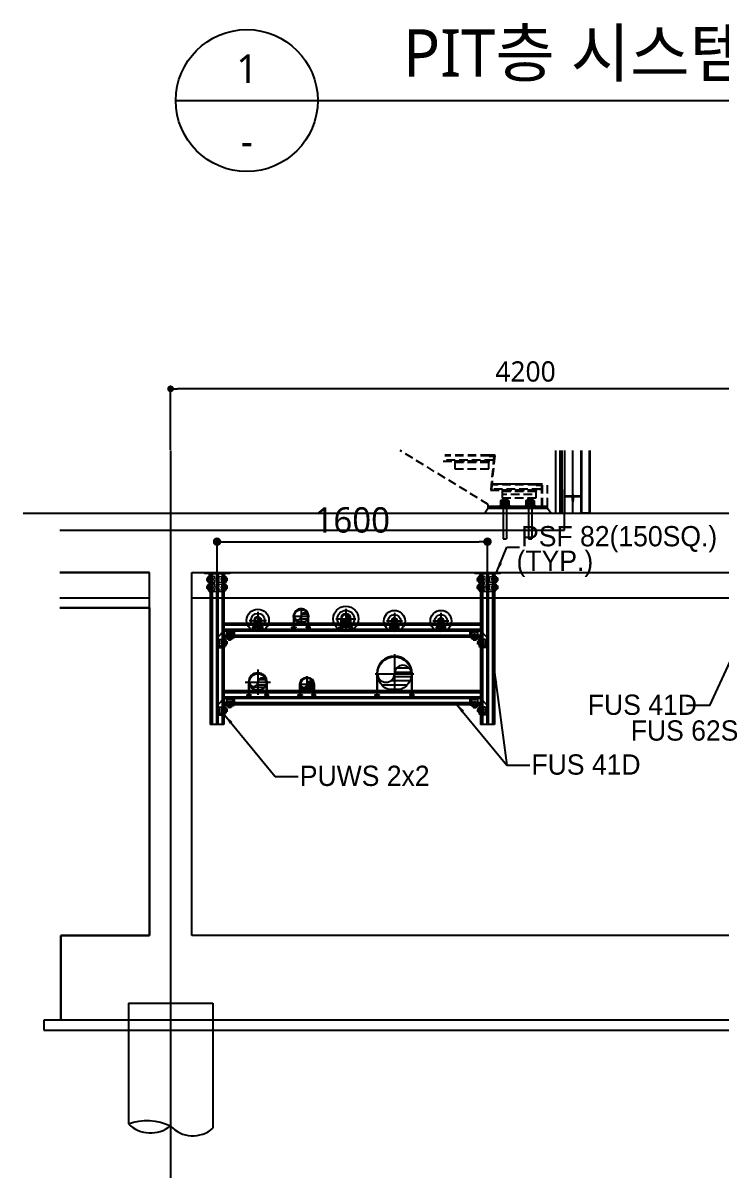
# Model space of a CAD drawing. Header units: millimetres. Extents: x 0 to 268175, y 0 to 74250.
# Drawn here: x 11410 to 15544, y 4957 to 11792 of the extents above; entities that cross this region are included whole.
import ezdxf
from ezdxf.enums import TextEntityAlignment as Align

# ---------------------------------------------------------------- set-up
doc = ezdxf.new("R2010")
doc.units = ezdxf.units.MM
doc.header["$LTSCALE"] = 200
for name, pattern in [('CEN-GAUN', [32.2, 30, -1, 0.2, -1]), ('CONTINOUS', [0]), ('HID', [2.3, 1.5, -0.8]), ('HIDDEN', [0.375, 0.25, -0.125]), ('phl_thick', [0])]:
    doc.linetypes.add(name, pattern=pattern)
doc.layers.get('DEFPOINTS').update_dxf_attribs({"color": 137})
for name, color, linetype in [('1 BA', 9, 'Continuous'), ('1 CEN', 15, 'CEN-GAUN'), ('@@P3_P4 환상망 SUPPORT', 143, 'Continuous'), ('AA-MKXS', 3, 'Continuous'), ('BA', 9, 'Continuous'), ('CEN', 15, 'CEN-GAUN'), ('DI', 1, 'Continuous'), ('DIM', 7, 'Continuous'), ('PIPE', 3, 'Continuous'), ('PIPE RACK', 6, 'Continuous')]:
    doc.layers.add(name, color=color, linetype=linetype)
doc.styles.get("Standard").update_dxf_attribs({"font": 'malgun.ttf'})
doc.styles.add('STD', font='simplex8.shx', dxfattribs={"width": 0.85, "bigfont": 'whgtxt.shx'})
doc.styles.add('돋움체', font='gulim.ttc')
doc.styles.add('맑은고딕', font='malgun.ttf')
doc.styles.add('스타일1', font='malgun.ttf')
doc.dimstyles.new('DIM30', dxfattribs={"dimscale": 30, "dimtxt": 3, "dimasz": 1, "dimexe": 0, "dimexo": 0, "dimgap": 1, "dimtad": 1, "dimdec": 0, "dimzin": 0, "dimdsep": 46, "dimtxsty": 'Standard', "dimblk1": 'DOT', "dimblk2": 'DOT', "dimsah": 1, "dimcen": 0, "dimdle": 2, "dimclrd": 1, "dimclre": 1, "dimclrt": 2, "dimadec": 0, "dimazin": 0, "dimtfac": 1, "dimtdec": 0, "dimtix": 1, "dimtmove": 2, "dimatfit": 3, "dimldrblk": 'DOT', "dimfxl": 1, "dimtolj": 1, "dimtzin": 0, "dimarcsym": 0})
doc.dimstyles.new('DMA1', dxfattribs={"dimscale": 40, "dimtxt": 2.5, "dimasz": 3, "dimexe": 1, "dimexo": 1.5, "dimgap": 0.8, "dimtad": 1, "dimdec": 1, "dimdsep": 46, "dimtxsty": 'STD', "dimcen": -2.5, "dimclrd": 256, "dimclre": 256, "dimclrt": 7, "dimadec": 1, "dimazin": 2, "dimtfac": 0.75, "dimtdec": 1, "dimtmove": 2, "dimatfit": 3, "dimfxl": 1, "dimtvp": 1, "dimfrac": 2, "dimtolj": 1, "dimarcsym": 0})

# ---------------------------------------------------------------- blocks, each defined once
blk = doc.blocks.new('A$C6F3A53F5')
at = {"layer": 'PIPE', "color": 1}
blk.add_lwpolyline([(13.8, 73.6, -1), (93.8, 73.6), (93.8, 0), (98.8, 0), (98.8, 73.6, 1), (8.8, 73.6), (8.8, 0), (13.8, 0)], format="xyb", close=True, dxfattribs=at)
for points in [[(22.7, 5), (0, 5), (0, 9.3), (22.7, 9.3)], [(85, 5), (107.7, 5), (107.7, 9.3), (85, 9.3)]]:
    blk.add_lwpolyline(points, close=True, dxfattribs=at)
blk = doc.blocks.new('*X1046')
at = {"color": 0}
for p, q in [((-12670.9, 14640), (-12644.8, 14640)), ((-12715, 14610), (-12711.2, 14610)), ((-12704.5, 14595), (-12651.2, 14595)), ((-12684.4, 14610), (-12640.7, 14610)), ((-12677.8, 14625), (-12637.8, 14625))]:
    blk.add_line(p, q, dxfattribs=at)
blk = doc.blocks.new('A$C433D241B')
at = {"layer": 'PIPE', "color": 1}
for p, q in [((50, 100), (50, 0)), ((0, 50), (100, 50))]:
    blk.add_line(p, q, dxfattribs=at)
at = {"layer": 'PIPE'}
blk.add_circle((50, 50), 40, dxfattribs=at)
at = {"layer": 'PIPE', "color": 2}
for centre, start, end in [((70, 50), 0, 180), ((30, 50), 180, 0)]:
    blk.add_arc(centre, 20, start, end, dxfattribs=at)
at = {"layer": 'PIPE', "color": 1}
blk.add_blockref('*X1046', (12727.8, -14574.8), dxfattribs=at)
blk = doc.blocks.new('A$C3DD51396')
at = {"layer": 'PIPE'}
for name, p in [('A$C6F3A53F5', (0, 0)), ('A$C433D241B', (3.8, 23.6))]:
    blk.add_blockref(name, p, dxfattribs=at)
blk = doc.blocks.new('A$C0B0061D7')
at = {"layer": 'PIPE', "color": 1}
blk.add_lwpolyline([(13.8, 49.6, -1), (45.8, 49.6), (45.8, 0), (50.8, 0), (50.8, 49.6, 1), (8.8, 49.6), (8.8, 0), (13.8, 0)], format="xyb", close=True, dxfattribs=at)
for points in [[(22.7, 5), (0, 5), (0, 9.3), (22.7, 9.3)], [(37, 5), (59.7, 5), (59.7, 9.3), (37, 9.3)]]:
    blk.add_lwpolyline(points, close=True, dxfattribs=at)
blk = doc.blocks.new('A$C7DF4670E')
at = {"layer": 'PIPE', "color": 1}
blk.add_lwpolyline([(13.8, 58.6, -1), (63.8, 58.6), (63.8, 0), (68.8, 0), (68.8, 58.6, 1), (8.8, 58.6), (8.8, 0), (13.8, 0)], format="xyb", close=True, dxfattribs=at)
for points in [[(22.7, 5), (0, 5), (0, 9.3), (22.7, 9.3)], [(55, 5), (77.7, 5), (77.7, 9.3), (55, 9.3)]]:
    blk.add_lwpolyline(points, close=True, dxfattribs=at)
blk = doc.blocks.new('*X3251')
at = {"color": 0}
for p, q in [((-12677, 15380), (-12653.6, 15380)), ((-12702.2, 15370), (-12701.5, 15370)), ((-12697.4, 15360), (-12658.3, 15360)), ((-12679.2, 15370), (-12653.5, 15370))]:
    blk.add_line(p, q, dxfattribs=at)
blk = doc.blocks.new('A$C655E5722')
at = {"layer": 'PIPE', "color": 1}
for points in [[(22.7, 5), (0, 5), (0, 9.3), (22.7, 9.3)], [(30, 5), (52.7, 5), (52.7, 9.3), (30, 9.3)]]:
    blk.add_lwpolyline(points, close=True, dxfattribs=at)
blk.add_lwpolyline([(13.8, 46.1, -1), (38.8, 46.1), (38.8, 0), (43.8, 0), (43.8, 46.1, 1), (8.8, 46.1), (8.8, 0), (13.8, 0)], format="xyb", close=True, dxfattribs=at)
blk = doc.blocks.new('A$C1E4E135A')
at = {"layer": 'PIPE', "color": 1}
blk.add_lwpolyline([(13.8, 0), (8.8, 0), (8.8, 71.1, -1), (93.8, 71.1), (93.8, 0), (88.8, 0), (88.8, 71.1, 1), (13.8, 71.1)], format="xyb", close=True, dxfattribs=at)
for points in [[(22.7, 5), (0, 5), (0, 9.3), (22.7, 9.3)], [(80, 5), (102.7, 5), (102.7, 9.3), (80, 9.3)]]:
    blk.add_lwpolyline(points, close=True, dxfattribs=at)
blk = doc.blocks.new('A$C7C6610FC')
at = {"layer": 'PIPE'}
blk.add_blockref('A$C1E4E135A', (0, 0), dxfattribs=at)
blk = doc.blocks.new('*X1055')
at = {"color": 0}
for p, q in [((-12725.6, 14235), (-12722.9, 14235)), ((-12717.9, 14220), (-12637.7, 14220)), ((-12682.7, 14235), (-12630.1, 14235)), ((-12677.8, 14250), (-12627.8, 14250)), ((-12672.7, 14265), (-12632.9, 14265)), ((-12699.9, 14205), (-12655.8, 14205))]:
    blk.add_line(p, q, dxfattribs=at)
blk = doc.blocks.new('A$C1052655C')
at = {"layer": 'PIPE', "color": 1}
for p, q in [((47.5, 95), (47.5, 0)), ((0, 47.5), (95, 47.5))]:
    blk.add_line(p, q, dxfattribs=at)
at = {"layer": 'PIPE'}
blk.add_circle((47.5, 47.5), 37.5, dxfattribs=at)
at = {"layer": 'PIPE', "color": 2}
for centre, start, end in [((28.8, 47.5), 180, 0), ((66.3, 47.5), 0, 180)]:
    blk.add_arc(centre, 18.8, start, end, dxfattribs=at)
at = {"layer": 'PIPE', "color": 1, "xscale": 0.75, "yscale": 0.75, "zscale": 0.75}
blk.add_blockref('*X1055', (9555.9, -10639.9), dxfattribs=at)
blk = doc.blocks.new('A$C034B1F44')
at = {"layer": 'PIPE'}
for name, p in [('A$C7C6610FC', (0, 0)), ('A$C1052655C', (3.8, 23.6))]:
    blk.add_blockref(name, p, dxfattribs=at)
blk = doc.blocks.new('A$C5C17079E')
at = {"layer": 'PIPE', "color": 1}
blk.add_lwpolyline([(13.8, 133.6, -1), (213.8, 133.6), (213.8, 0), (218.8, 0), (218.8, 133.6, 1), (8.8, 133.6), (8.8, 0), (13.8, 0)], format="xyb", close=True, dxfattribs=at)
for points in [[(22.7, 5), (0, 5), (0, 9.3), (22.7, 9.3)], [(205, 5), (227.7, 5), (227.7, 9.3), (205, 9.3)]]:
    blk.add_lwpolyline(points, close=True, dxfattribs=at)
blk = doc.blocks.new('*X1059')
at = {"color": 0}
for p, q in [((-13262.5, 13200), (-13261.3, 13200)), ((-13166.2, 13200), (-13064.9, 13200)), ((-13162.8, 13225), (-13064.7, 13225)), ((-13149.8, 13250), (-13077.6, 13250)), ((-13255.2, 13175), (-13243.2, 13175)), ((-13239.4, 13150), (-13088.1, 13150)), ((-13206.5, 13125), (-13121, 13125)), ((-13184.3, 13175), (-13072.3, 13175))]:
    blk.add_line(p, q, dxfattribs=at)
blk = doc.blocks.new('A$C7EC6232A')
at = {"layer": 'PIPE', "color": 1}
for p, q in [((115, 230), (115, 0)), ((0, 115), (230, 115))]:
    blk.add_line(p, q, dxfattribs=at)
at = {"layer": 'PIPE'}
blk.add_circle((115, 115), 100, dxfattribs=at)
at = {"layer": 'PIPE', "color": 2}
for centre, start, end in [((165, 115), 0, 180), ((65, 115), 180, 0)]:
    blk.add_arc(centre, 50, start, end, dxfattribs=at)
at = {"layer": 'PIPE', "color": 1}
blk.add_blockref('*X1059', (13278.7, -13100.4), dxfattribs=at)
blk = doc.blocks.new('A$C510B38AE')
at = {"layer": 'PIPE'}
for name, p in [('A$C7EC6232A', (0, 18.6)), ('A$C5C17079E', (1.2, 0))]:
    blk.add_blockref(name, p, dxfattribs=at)
blk = doc.blocks.new('A$C6D123ABD')
at = {"layer": 'PIPE', "color": 1}
blk.add_lwpolyline([(13.8, 83.6, -1), (113.8, 83.6), (113.8, 0), (118.8, 0), (118.8, 83.6, 1), (8.8, 83.6), (8.8, 0), (13.8, 0)], format="xyb", close=True, dxfattribs=at)
for points in [[(22.7, 5), (0, 5), (0, 9.3), (22.7, 9.3)], [(105, 5), (127.7, 5), (127.7, 9.3), (105, 9.3)]]:
    blk.add_lwpolyline(points, close=True, dxfattribs=at)
blk = doc.blocks.new('*X1062')
at = {"color": 0}
for p, q in [((-12725.6, 14235), (-12722.9, 14235)), ((-12717.9, 14220), (-12637.7, 14220)), ((-12682.7, 14235), (-12630.1, 14235)), ((-12677.8, 14250), (-12627.8, 14250)), ((-12672.7, 14265), (-12632.9, 14265)), ((-12699.9, 14205), (-12655.8, 14205))]:
    blk.add_line(p, q, dxfattribs=at)
blk = doc.blocks.new('100A')
at = {"layer": 'PIPE', "color": 1}
for p, q in [((0, 75), (0, -75)), ((-75, 0), (75, 0))]:
    blk.add_line(p, q, dxfattribs=at)
at = {"layer": 'PIPE'}
blk.add_circle((0, 0), 50, dxfattribs=at)
at = {"layer": 'PIPE', "color": 2}
for centre, start, end in [((-25, 0), 180, 0), ((25, 0), 0, 180)]:
    blk.add_arc(centre, 25, start, end, dxfattribs=at)
at = {"layer": 'PIPE'}
blk.add_blockref('A$C6D123ABD', (-63.8, -83.6), dxfattribs=at)
at = {"layer": 'PIPE', "color": 1}
blk.add_blockref('*X1062', (12677.8, -14249.9), dxfattribs=at)
blk = doc.blocks.new('A$Cd080613a')
at = {"layer": '@@P3_P4 환상망 SUPPORT', "color": 2, "linetype": 'phl_thick'}
for p, q in [((-20, 4.434), (-18.540497, 4.434)), ((-20, 1.034), (-20, 4.434)), ((-20, 1.034), (-18.540497, 1.034)), ((-18.540497, 4.434), (-11.18034, 4.434)), ((-18.540497, 1.034), (-18.540497, 4.434)), ((-18.540497, 1.034), (-11.18034, 1.034)), ((-13.5, 0), (-13.5, 1.034)), ((-13.5, 0), (-8, 0)), ((-11.18034, 4.434), (-10.999621, 4.526016)), ((-11.18034, 1.034), (-11.18034, 4.434)), ((-11.18034, 1.034), (-8.008727, 1.034)), ((-10.999621, 4.526016), (-10.817799, 4.607405)), ((-10.817799, 4.607405), (-10.635521, 4.678167)), ((-10.635521, 4.678167), (-10.453605, 4.738253)), ((-10.5, -10.466), (-10.5, 0)), ((-10.453605, 4.738253), (-10.273729, 4.787376)), ((-10.309559, 6.434007), (10.309559, 6.434007)), ((-10.273729, 4.787376), (-10.096742, 4.825514)), ((-10.096742, 4.825514), (-9.923378, 4.852767)), ((-9.923378, 4.852767), (-9.754732, 4.869109)), ((-9.754732, 4.869109), (-9.592018, 4.874416)), ((-9.43597, 4.869011), (-9.592018, 4.874416)), ((-9.45, 12.285517), (-8.5, 12.834)), ((-9.45, 12.285517), (-9.425949, 12.285517)), ((-9.45, 6.434), (-9.45, 12.285517)), ((-9.286802, 4.852541), (-9.43597, 4.869011)), ((-9.425949, 12.285517), (-9.225178, 12.382765)), ((-9.425949, 6.434), (-9.425949, 12.285517)), ((-9.14507, 4.825103), (-9.286802, 4.852541)), ((-9.225178, 12.382765), (-9.028632, 12.46982)), ((-9.011345, 4.786714), (-9.14507, 4.825103)), ((-9.028632, 12.46982), (-8.835734, 12.547031)), ((-8.886751, 4.737605), (-9.011345, 4.786714)), ((-8.771402, 4.677806), (-8.886751, 4.737605)), ((-8.835734, 12.547031), (-8.645934, 12.614685)), ((-8.66519, 4.60729), (-8.771402, 4.677806)), ((-8.568009, 4.52603), (-8.66519, 4.60729)), ((-8.645934, 12.614685), (-8.458704, 12.673015)), ((-8.479752, 4.434), (-8.568009, 4.52603)), ((-8.5, 12.834), (8.5, 12.834)), ((-8.383024, 4.342905), (-8.479752, 4.434)), ((-8.479752, 4.434), (8.479752, 4.434)), ((-8.458704, 12.673015), (-8.273532, 12.722205)), ((-8.298335, 4.244727), (-8.383024, 4.342905)), ((-8.225616, 4.140826), (-8.298335, 4.244727)), ((-8.273532, 12.722205), (-8.089918, 12.762387)), ((-8.164452, 4.032743), (-8.225616, 4.140826)), ((-8.114311, 3.921798), (-8.164452, 4.032743)), ((-8.073442, 3.805669), (-8.114311, 3.921798)), ((-8.089918, 12.762387), (-7.907369, 12.793645)), ((-8.041426, 3.683749), (-8.073442, 3.805669)), ((-8.018427, 3.556566), (-8.041426, 3.683749)), ((-8.004602, 3.42465), (-8.018427, 3.556566)), ((-8.006255, 0.977988), (-8.008727, 1.034)), ((-8.004136, 0.924002), (-8.006255, 0.977988)), ((-8.000031, 3.288557), (-8.004602, 3.42465)), ((-8.002394, 0.872075), (-8.004136, 0.924002)), ((-8.001102, 0.822352), (-8.002394, 0.872075)), ((-8.000288, 0.774408), (-8.001102, 0.822352)), ((-8, 0.727727), (-8.000288, 0.774408)), ((-8, -0.157176), (-8, 3.288561)), ((-7.997347, 2.169936), (-8, 2.238707)), ((-7.989459, 2.102767), (-7.997347, 2.169936)), ((-7.976272, 2.037446), (-7.989459, 2.102767)), ((-7.957771, 1.974207), (-7.976272, 2.037446)), ((-7.934047, 1.913249), (-7.957771, 1.974207)), ((-7.905217, 1.854768), (-7.934047, 1.913249)), ((-7.907369, 12.793645), (-7.725397, 12.816016)), ((-7.871396, 1.798956), (-7.905217, 1.854768)), ((-7.832213, 1.745381), (-7.871396, 1.798956)), ((-7.78686, 1.693336), (-7.832213, 1.745381)), ((-7.735268, 1.643293), (-7.78686, 1.693336)), ((-7.677382, 1.595741), (-7.735268, 1.643293)), ((-7.725397, 12.816016), (-7.543511, 12.829488)), ((-7.613221, 1.551128), (-7.677382, 1.595741)), ((-7.54299, 1.509804), (-7.613221, 1.551128)), ((-7.543511, 12.829488), (-7.361216, 12.834)), ((-7.466933, 1.472099), (-7.54299, 1.509804)), ((-7.385253, 1.438355), (-7.466933, 1.472099)), ((-7.298238, 1.408783), (-7.385253, 1.438355)), ((-7.17892, 12.829488), (-7.361216, 12.834)), ((-7.206336, 1.383563), (-7.298238, 1.408783)), ((-7.110023, 1.362871), (-7.206336, 1.383563)), ((-6.997035, 12.816016), (-7.17892, 12.829488)), ((-7.009788, 1.34687), (-7.110023, 1.362871)), ((-6.90625, 1.335597), (-7.009788, 1.34687)), ((-6.815063, 12.793645), (-6.997035, 12.816016)), ((-6.800099, 1.329011), (-6.90625, 1.335597)), ((-6.632514, 12.762387), (-6.815063, 12.793645)), ((-6.691977, 1.327135), (-6.800099, 1.329011)), ((-6.691977, 1.327135), (-6.581325, 1.329907)), ((-6.4489, 12.722205), (-6.632514, 12.762387)), ((-6.581325, 1.329907), (-6.467915, 1.337363)), ((-6.467915, 1.337363), (-6.352408, 1.349526)), ((-6.263728, 12.673015), (-6.4489, 12.722205)), ((-6.352408, 1.349526), (-6.235472, 1.366419)), ((-6.076497, 12.614685), (-6.263728, 12.673015)), ((-6.235472, 1.366419), (-6.117777, 1.387979)), ((-6.117777, 1.387979), (-6, 1.414014)), ((-5.886698, 12.547031), (-6.076497, 12.614685)), ((-6, 1.414014), (-5.30323, 1.57262)), ((-6, -1.216), (-6, 1.414014)), ((-5.6938, 12.46982), (-5.886698, 12.547031)), ((-5.497254, 12.382765), (-5.6938, 12.46982)), ((-5.296482, 12.285517), (-5.497254, 12.382765)), ((-5.30323, 1.57262), (-4.617331, 1.711087)), ((-5.296482, 12.285517), (-4.129467, 12.285517)), ((-5.296482, 6.434), (-5.296482, 12.285517)), ((-4.617331, 1.711087), (-3.940787, 1.829986)), ((-4.129467, 12.285517), (-3.727924, 12.382765)), ((-4.129467, 6.434), (-4.129467, 12.285517)), ((-3.940787, 1.829986), (-3.272149, 1.929801)), ((-3.727924, 12.382765), (-3.334832, 12.46982)), ((-3.334832, 12.46982), (-2.949037, 12.547031)), ((-3.272149, 1.929801), (-2.610019, 2.010935)), ((-2.949037, 12.547031), (-2.569437, 12.614685)), ((-2.610019, 2.010935), (-1.953047, 2.07371)), ((-2.569437, 12.614685), (-2.194977, 12.673015)), ((-2.194977, 12.673015), (-1.824632, 12.722205)), ((-1.953047, 2.07371), (-1.299912, 2.118373)), ((-1.824632, 12.722205), (-1.457404, 12.762387)), ((-1.457404, 12.762387), (-1.092307, 12.793645)), ((-1.299912, 2.118373), (-0.649322, 2.145102)), ((-1.092307, 12.793645), (-0.728363, 12.816016)), ((-0.728363, 12.816016), (-0.364591, 12.829488)), ((-0.649322, 2.145102), (0, 2.154)), ((-0.364591, 12.829488), (0, 12.834)), ((0.364591, 12.829488), (0, 12.834)), ((0.649322, 2.145102), (0, 2.154)), ((0.728363, 12.816016), (0.364591, 12.829488)), ((1.299912, 2.118373), (0.649322, 2.145102)), ((1.092307, 12.793645), (0.728363, 12.816016)), ((1.457404, 12.762387), (1.092307, 12.793645)), ((1.953047, 2.07371), (1.299912, 2.118373)), ((1.824632, 12.722205), (1.457404, 12.762387)), ((2.194977, 12.673015), (1.824632, 12.722205)), ((2.610019, 2.010935), (1.953047, 2.07371)), ((2.569437, 12.614685), (2.194977, 12.673015)), ((2.949037, 12.547031), (2.569437, 12.614685)), ((3.272149, 1.929801), (2.610019, 2.010935)), ((3.334832, 12.46982), (2.949037, 12.547031)), ((3.940787, 1.829986), (3.272149, 1.929801)), ((3.727924, 12.382765), (3.334832, 12.46982)), ((4.129467, 12.285517), (3.727924, 12.382765)), ((4.617331, 1.711087), (3.940787, 1.829986)), ((4.129467, 12.285517), (5.296482, 12.285517)), ((4.129467, 6.434), (4.129467, 12.285517)), ((5.30323, 1.57262), (4.617331, 1.711087)), ((5.296482, 12.285517), (5.517089, 12.391922)), ((5.296482, 6.434), (5.296482, 12.285517)), ((6, 1.414014), (5.30323, 1.57262)), ((5.517089, 12.391922), (5.732653, 12.48604)), ((5.732653, 12.48604), (5.943938, 12.568319)), ((5.943938, 12.568319), (6.151669, 12.639125)), ((6.117777, 1.387979), (6, 1.414014)), ((6, -1.216), (6, 1.414014)), ((6.235472, 1.366419), (6.117777, 1.387979)), ((6.151669, 12.639125), (6.356539, 12.698744)), ((6.352408, 1.349526), (6.235472, 1.366419)), ((6.467915, 1.337363), (6.352408, 1.349526)), ((6.356539, 12.698744), (6.559224, 12.747389)), ((6.581325, 1.329907), (6.467915, 1.337363)), ((6.559224, 12.747389), (6.760381, 12.785202)), ((6.691977, 1.327135), (6.581325, 1.329907)), ((6.691977, 1.327135), (6.800099, 1.329011)), ((6.760381, 12.785202), (6.960663, 12.812253)), ((6.800099, 1.329011), (6.90625, 1.335597)), ((6.90625, 1.335597), (7.009788, 1.34687)), ((6.960663, 12.812253), (7.160721, 12.828542)), ((7.009788, 1.34687), (7.110023, 1.362871)), ((7.110023, 1.362871), (7.206336, 1.383563)), ((7.160721, 12.828542), (7.361216, 12.834)), ((7.206336, 1.383563), (7.298238, 1.408783)), ((7.298238, 1.408783), (7.385253, 1.438355)), ((7.583949, 12.827266), (7.361216, 12.834)), ((7.385253, 1.438355), (7.466933, 1.472099)), ((7.466933, 1.472099), (7.54299, 1.509804)), ((7.54299, 1.509804), (7.613221, 1.551128)), ((7.806234, 12.80717), (7.583949, 12.827266)), ((7.613221, 1.551128), (7.677382, 1.595741)), ((7.677382, 1.595741), (7.735268, 1.643293)), ((7.735268, 1.643293), (7.78686, 1.693336)), ((7.78686, 1.693336), (7.832213, 1.745381)), ((8.028974, 12.773795), (7.806234, 12.80717)), ((7.832213, 1.745381), (7.871395, 1.798957)), ((7.871395, 1.798957), (7.905217, 1.854768)), ((7.905217, 1.854768), (7.934047, 1.913249)), ((7.934047, 1.913249), (7.957771, 1.974207)), ((7.957771, 1.974207), (7.976272, 2.037446)), ((7.976272, 2.037446), (7.989459, 2.102767)), ((7.989459, 2.102767), (7.997347, 2.169936)), ((7.997347, 2.169936), (8, 2.238707)), ((8, 3.288561), (8.004602, 3.42465)), ((8, -0.157176), (8, 3.288561)), ((8, 0.727727), (8.000288, 0.774408)), ((8, 0), (13.5, 0)), ((8.000288, 0.774408), (8.001102, 0.822352)), ((8.001102, 0.822352), (8.002394, 0.872075)), ((8.002394, 0.872075), (8.004128, 0.923982)), ((8.004128, 0.923982), (8.006255, 0.977988)), ((8.004602, 3.42465), (8.018427, 3.556566)), ((8.006255, 0.977988), (8.008727, 1.034)), ((8.008727, 1.034), (20, 1.034)), ((8.018427, 3.556566), (8.041426, 3.683749)), ((8.253062, 12.727113), (8.028974, 12.773795)), ((8.041426, 3.683749), (8.073442, 3.805669)), ((8.073442, 3.805669), (8.114311, 3.921798)), ((8.114311, 3.921798), (8.164452, 4.032743)), ((8.164452, 4.032743), (8.225616, 4.140826)), ((8.225616, 4.140826), (8.298335, 4.244727)), ((8.479397, 12.666988), (8.253062, 12.727113)), ((8.298335, 4.244727), (8.383024, 4.342905)), ((8.383024, 4.342905), (8.4798, 4.433966)), ((8.70889, 12.593179), (8.479397, 12.666988)), ((8.479752, 4.434), (8.567993, 4.526015)), ((9.45, 12.285517), (8.5, 12.834)), ((8.567993, 4.526015), (8.665364, 4.607404)), ((8.665364, 4.607404), (8.772082, 4.678167)), ((8.942483, 12.505333), (8.70889, 12.593179)), ((8.772082, 4.678167), (8.888251, 4.738253)), ((8.888251, 4.738253), (9.013275, 4.787375)), ((9.181157, 12.402978), (8.942483, 12.505333)), ((9.013275, 4.787375), (9.146859, 4.825513)), ((9.146859, 4.825513), (9.288848, 4.852767)), ((9.425949, 12.285517), (9.181157, 12.402978)), ((9.288848, 4.852767), (9.438622, 4.869109)), ((9.425949, 12.285517), (9.45, 12.285517)), ((9.425949, 6.434), (9.425949, 12.285517)), ((9.438622, 4.869109), (9.595039, 4.874416)), ((9.45, 6.434), (9.45, 12.285517)), ((9.757758, 4.869011), (9.595039, 4.874416)), ((9.925931, 4.852541), (9.757758, 4.869011)), ((10.099052, 4.825103), (9.925931, 4.852541)), ((10.276366, 4.786714), (10.099052, 4.825103)), ((10.45592, 4.737606), (10.276366, 4.786714)), ((10.63676, 4.677807), (10.45592, 4.737606)), ((10.5, -10.466), (10.5, 0)), ((10.81822, 4.607291), (10.63676, 4.677807)), ((10.999636, 4.526031), (10.81822, 4.607291)), ((11.18034, 4.434), (10.999636, 4.526031)), ((11.18034, 4.434), (18.540497, 4.434)), ((11.18034, 1.034), (11.18034, 4.434)), ((13.5, 0), (13.5, 1.034)), ((18.540497, 4.434), (20, 4.434)), ((18.540497, 1.034), (18.540497, 4.434)), ((20, 1.034), (20, 4.434)), ((-17.5, -10.466), (-6.800735, -10.466)), ((-17.5, -18.466001), (-17.5, -10.466)), ((-17.5, -18.466001), (17.5, -18.466001)), ((-6.800735, -16.249999), (-6.800735, -10.466)), ((-6.800735, -16.249999), (6.800735, -16.249999)), ((-6, -1.216), (6, -1.216)), ((-5, -20.63), (-5, -18.466001)), ((-4.064, -21.565999), (-5, -20.63)), ((-5, -20.63), (5, -20.63)), ((-4.064, -21.565999), (4.064, -21.565999)), ((4.064, -21.565999), (5, -20.63)), ((5, -20.63), (5, -18.466001)), ((6.800735, -10.466), (17.5, -10.466)), ((6.800735, -16.249999), (6.800735, -10.466)), ((14.5, -18.466001), (14.5, -10.466)), ((17.5, -18.466001), (17.5, -10.466))]:
    blk.add_line(p, q, dxfattribs=at)
for centre, start, end in [((-10.309559, -0.066037), 90.0000006357, 136.1868593859), ((10.309559, -0.066037), 43.8131406141, 89.9999993643)]:
    blk.add_arc(centre, 6.500044, start, end, dxfattribs=at)
for centre, start_param, end_param in [((-6, -0.157176), 3.1415926536, 4.7123889763), ((6, -0.157176), 4.7123889844, 6.2831853072)]:
    blk.add_ellipse(centre, major_axis=(2, 0), ratio=0.529412, start_param=start_param, end_param=end_param, dxfattribs=at)
blk = doc.blocks.new('A$C467f8655')
at = {"layer": '@@P3_P4 환상망 SUPPORT', "color": 5, "linetype": 'Continuous', "lineweight": 0, "extrusion": (1, -2.22045e-16, -2.22045e-16)}
for p, q in [((-75, 0), (-75, -8)), ((-75, 0), (75, 0)), ((75, 0), (75, -8)), ((-75, -8), (75, -8)), ((-46, -116), (-46, -8)), ((-29.8, -25), (-29.8, -35.3)), ((-29.8, -48.7), (-29.8, -59)), ((-14.2, -24), (-28.8, -24)), ((-28.8, -60), (-14.2, -60)), ((-13.2, -35.3), (-13.2, -25)), ((-13.2, -59), (-13.2, -48.7)), ((-1, -116), (-1, -8)), ((1, -116), (1, -8)), ((13.2, -35.3), (13.2, -25)), ((13.2, -59), (13.2, -48.7)), ((14.2, -24), (28.8, -24)), ((28.8, -60), (14.2, -60)), ((29.8, -25), (29.8, -35.3)), ((29.8, -48.7), (29.8, -59)), ((46, -116), (46, -8)), ((-38, -116), (-46, -116)), ((-38, -116), (-1, -116)), ((-29.8, -71), (-29.8, -81.3)), ((-29.8, -94.7), (-29.8, -105)), ((-14.2, -70), (-28.8, -70)), ((-28.8, -106), (-14.2, -106)), ((-13.2, -81.3), (-13.2, -71)), ((-13.2, -105), (-13.2, -94.7)), ((1, -116), (38, -116)), ((13.2, -81.3), (13.2, -71)), ((13.2, -105), (13.2, -94.7)), ((14.2, -70), (28.8, -70)), ((28.8, -106), (14.2, -106)), ((29.8, -71), (29.8, -81.3)), ((29.8, -94.7), (29.8, -105)), ((46, -116), (38, -116))]:
    blk.add_line(p, q, dxfattribs=at)
at = {"layer": '@@P3_P4 환상망 SUPPORT', "color": 5, "linetype": 'Continuous', "lineweight": 0}
for centre, radius, start, end in [((-21.5, -42), 10.7, 140.77312, 219.22688), ((-21.5, -42), 10.6, 320.77312, 39.22688), ((-21.5, -88), 10.7, 140.77312, 219.22688), ((-21.5, -88), 10.6, 320.77312, 39.22688)]:
    blk.add_arc(centre, radius, start, end, dxfattribs=at)
at = {"layer": '@@P3_P4 환상망 SUPPORT', "color": 5, "linetype": 'Continuous', "lineweight": 0, "extrusion": (-2.22045e-16, 4.93038e-32, -1)}
for centre, radius, start, end in [((28.8, -25), 1, 0, 90), ((28.8, -59), 1, 270, 0), ((14.2, -25), 1, 90, 180), ((14.2, -59), 1, 180, 270), ((-21.5, -42), 10.6, 320.77312, 39.22688), ((-14.2, -25), 1, 0, 90), ((-14.2, -59), 1, 270, 0), ((-28.8, -25), 1, 90, 180), ((-28.8, -59), 1, 180, 270), ((-21.5, -42), 10.6, 140.77312, 219.22688), ((28.8, -71), 1, 0, 90), ((28.8, -105), 1, 270, 0), ((14.2, -71), 1, 90, 180), ((14.2, -105), 1, 180, 270), ((-21.5, -88), 10.6, 320.77312, 39.22688), ((-14.2, -71), 1, 0, 90), ((-14.2, -105), 1, 270, 0), ((-28.8, -71), 1, 90, 180), ((-28.8, -105), 1, 180, 270), ((-21.5, -88), 10.6, 140.77312, 219.22688)]:
    blk.add_arc(centre, radius, start, end, dxfattribs=at)
at = {"layer": '@@P3_P4 환상망 SUPPORT', "color": 2, "linetype": 'Continuous', "xscale": -1, "rotation": 90}
for p in [(-46, -42), (-46, -88)]:
    blk.add_blockref('A$Cd080613a', p, dxfattribs=at)
at = {"layer": '@@P3_P4 환상망 SUPPORT', "color": 2, "linetype": 'Continuous', "rotation": 270}
for p in [(46, -42), (46, -88)]:
    blk.add_blockref('A$Cd080613a', p, dxfattribs=at)
blk = doc.blocks.new('*U3819')
at = {"layer": '@@P3_P4 환상망 SUPPORT', "linetype": 'phl_thick'}
for p, q in [((0, 41), (892, 41)), ((0, -41), (0, 41)), ((0, 36.1), (892, 36.1)), ((0, 31.329156), (892, 31.329156)), ((0, 30.638193), (892, 30.638193)), ((0, 30.361807), (892, 30.361807)), ((0, 29.670844), (892, 29.670844)), ((0, 4.099998), (892, 4.099998)), ((0, 0), (892, 0)), ((892, -41), (892, 41)), ((0, -4.099998), (892, -4.099998)), ((0, -29.670845), (892, -29.670845)), ((0, -30.361809), (892, -30.361809)), ((0, -30.638191), (892, -30.638191)), ((0, -31.329155), (892, -31.329155)), ((0, -36.099998), (892, -36.099998)), ((0, -41), (892, -41))]:
    blk.add_line(p, q, dxfattribs=at)
blk = doc.blocks.new('*U3820')
at = {"layer": '@@P3_P4 환상망 SUPPORT', "linetype": 'phl_thick'}
for p, q in [((0, 41), (892, 41)), ((0, -41), (0, 41)), ((0, 36.1), (892, 36.1)), ((0, 31.329156), (892, 31.329156)), ((0, 30.638193), (892, 30.638193)), ((0, 30.361807), (892, 30.361807)), ((0, 29.670844), (892, 29.670844)), ((0, 4.099998), (892, 4.099998)), ((0, 0), (892, 0)), ((892, -41), (892, 41)), ((0, -4.099998), (892, -4.099998)), ((0, -29.670845), (892, -29.670845)), ((0, -30.361809), (892, -30.361809)), ((0, -30.638191), (892, -30.638191)), ((0, -31.329155), (892, -31.329155)), ((0, -36.099998), (892, -36.099998)), ((0, -41), (892, -41))]:
    blk.add_line(p, q, dxfattribs=at)
blk = doc.blocks.new('*U3821')
at = {"layer": '@@P3_P4 환상망 SUPPORT', "linetype": 'phl_thick'}
for p, q in [((0, 41), (1518, 41)), ((0, -41), (0, 41)), ((0, 36.1), (1518, 36.1)), ((0, 31.329156), (1518, 31.329156)), ((0, 30.638193), (1518, 30.638193)), ((0, 30.361807), (1518, 30.361807)), ((0, 29.670844), (1518, 29.670844)), ((0, 4.099998), (1518, 4.099998)), ((0, 0), (1518, 0)), ((1518, -41), (1518, 41)), ((0, -4.099998), (1518, -4.099998)), ((0, -29.670845), (1518, -29.670845)), ((0, -30.361809), (1518, -30.361809)), ((0, -30.638191), (1518, -30.638191)), ((0, -31.329155), (1518, -31.329155)), ((0, -36.099998), (1518, -36.099998)), ((0, -41), (1518, -41))]:
    blk.add_line(p, q, dxfattribs=at)
blk = doc.blocks.new('*U3822')
at = {"layer": '@@P3_P4 환상망 SUPPORT', "linetype": 'phl_thick'}
for p, q in [((0, 41), (1518, 41)), ((0, -41), (0, 41)), ((0, 36.1), (1518, 36.1)), ((0, 31.329156), (1518, 31.329156)), ((0, 30.638193), (1518, 30.638193)), ((0, 30.361807), (1518, 30.361807)), ((0, 29.670844), (1518, 29.670844)), ((0, 4.099998), (1518, 4.099998)), ((0, 0), (1518, 0)), ((1518, -41), (1518, 41)), ((0, -4.099998), (1518, -4.099998)), ((0, -29.670845), (1518, -29.670845)), ((0, -30.361809), (1518, -30.361809)), ((0, -30.638191), (1518, -30.638191)), ((0, -31.329155), (1518, -31.329155)), ((0, -36.099998), (1518, -36.099998)), ((0, -41), (1518, -41))]:
    blk.add_line(p, q, dxfattribs=at)
blk = doc.blocks.new('A$Cc3c98554')
at = {"layer": '@@P3_P4 환상망 SUPPORT', "color": 6, "linetype": 'phl_thick'}
for p, q in [((-57, 0), (0, 0)), ((0, -45), (0, 0)), ((-103, -46), (-57.000017, -0.000015)), ((-103, -103), (-103, -46)), ((-91, -57), (-74.5, -57)), ((-91, -68.265017), (-91, -57)), ((-74.5, -68.265017), (-74.5, -57)), ((-64.816234, -46), (-57, -38.183766)), ((-64.816234, -46), (-62, -46)), ((-63, -103), (-63, -46)), ((-62, -103), (-62, -46)), ((-58, -103), (-58, -46)), ((-57, -41), (-57, -38.183766)), ((-57, -40), (0, -40)), ((-57, -41), (0, -41)), ((-57, -45), (0, -45)), ((-46, -12), (-34.734983, -12)), ((-46, -28.5), (-46, -12)), ((-46, -28.5), (-34.734983, -28.5)), ((-21.265018, -12), (-10, -12)), ((-21.265018, -28.5), (-10, -28.5)), ((-10, -28.5), (-10, -12)), ((-103, -103), (-58, -103)), ((-91, -93), (-91, -81.734982)), ((-91, -93), (-74.5, -93)), ((-74.5, -93), (-74.5, -81.734982))]:
    blk.add_line(p, q, dxfattribs=at)
for centre, radius, start, end in [((-82.75, -75), 10.65, 140.7731191166, 219.2268729756), ((-82.75, -75), 10.65, 320.7731270244, 39.2268808834), ((-57, -46), 5, 90.0000000017, 180), ((-57, -46), 1, 90.0000000067, 180), ((-28, -20.25), 10.65, 50.7731270244, 129.2268808822), ((-28, -20.25), 10.65, 230.7731191178, 309.2268729756)]:
    blk.add_arc(centre, radius, start, end, dxfattribs=at)
at = {"layer": '@@P3_P4 환상망 SUPPORT', "color": 2, "linetype": 'Continuous'}
for p, rotation in [((-58, -75), 270), ((-28, -45), 180)]:
    blk.add_blockref('A$Cd080613a', p, dxfattribs=dict(at, rotation=rotation))
blk = doc.blocks.new('_DOT')
at = {"color": 0, "linetype": 'ByBlock'}
blk.add_line((-0.5, 0), (-1, 0), dxfattribs=at)
at = {"color": 0, "linetype": 'ByBlock', "const_width": 0.5}
blk.add_lwpolyline([(-0.25, 0, 1), (0.25, 0, 1)], format="xyb", close=True, dxfattribs=at)
blk = doc.blocks.new('*D3261')
at = {"layer": 'DEFPOINTS', "color": 0}
for p in [(14157.4, 8722.6), (12557.4, 8541.1), (14157.4, 8541.1)]:
    blk.add_point(p, dxfattribs=at)
at = {"layer": 'DI', "color": 1, "lineweight": -2}
for p, q in [((12557.4, 8541.1), (12557.4, 8722.6)), ((12607.4, 8722.6), (14107.4, 8722.6)), ((14157.4, 8541.1), (14157.4, 8722.6))]:
    blk.add_line(p, q, dxfattribs=at)
at = {"layer": 'DI', "color": 1, "linetype": 'ByBlock', "lineweight": -2, "xscale": 50, "yscale": 50, "zscale": 50, "rotation": 180}
blk.add_blockref('_DOT', (12557.4, 8722.6), dxfattribs=at)
at = {"layer": 'DI', "color": 1, "linetype": 'ByBlock', "lineweight": -2, "xscale": 50, "yscale": 50, "zscale": 50}
blk.add_blockref('_DOT', (14157.4, 8722.6), dxfattribs=at)
at = {"layer": 'DI', "color": 2, "insert": (13357.4, 8850.5), "char_height": 150, "attachment_point": 5, "style": '맑은고딕'}
blk.add_mtext('\\A1;1600', dxfattribs=at)
blk = doc.blocks.new('*D3635')
at = {"layer": 'BA', "lineweight": -2}
for p, q in [((12282.5, 9266.8), (12282.5, 9627.4)), ((16442.5, 9627.4), (12322.5, 9627.4)), ((16482.5, 9266.8), (16482.5, 9627.4))]:
    blk.add_line(p, q, dxfattribs=at)
at = {"layer": 'DEFPOINTS', "color": 0}
for p in [(12282.5, 9627.4), (12282.5, 9266.8), (16482.5, 9266.8)]:
    blk.add_point(p, dxfattribs=at)
at = {"layer": 'BA', "linetype": 'ByBlock', "lineweight": -2, "xscale": 40, "yscale": 40, "zscale": 40, "rotation": 180}
blk.add_blockref('_DOT', (12282.5, 9627.4), dxfattribs=at)
at = {"layer": 'BA', "linetype": 'ByBlock', "lineweight": -2, "xscale": 40, "yscale": 40, "zscale": 40}
blk.add_blockref('_DOT', (16482.5, 9627.4), dxfattribs=at)
at = {"layer": 'BA', "insert": (14382.5, 9729.4), "char_height": 120, "attachment_point": 5, "style": '맑은고딕'}
blk.add_mtext('\\A1;4200', dxfattribs=at)

msp = doc.modelspace()

# ---------------------------------------------------------------- linework, layer by layer
at = {"layer": '1 BA', "linetype": 'HIDDEN'}
for p, q in [((14162.5, 8942.6), (13641.8, 9262.2)), ((14166.5, 9231.8), (13905.3, 9231.8)), ((14166.5, 9234.8), (13905.6, 9234.8)), ((14202.5, 9234.8), (14166.5, 9234.8)), ((14166.5, 9234.8), (14166.5, 9228.8)), ((14166.5, 9228.8), (14195.8, 9228.8)), ((14195.8, 9228.8), (14176.1, 9027)), ((14182.7, 9033), (14202.5, 9234.8)), ((13896.1, 9198.8), (14190.7, 9198.8)), ((14190.7, 9204.8), (13902.7, 9204.8)), ((14165, 9198.8), (13965, 9198.8)), ((13965, 9198.8), (13965, 9153.8)), ((13965, 9192.8), (14165, 9192.8)), ((14165, 9153.8), (14165, 9198.8)), ((14190.7, 9198.8), (14190.7, 9204.8)), ((13965, 9153.8), (14165, 9153.8)), ((14176.1, 9027), (14470.7, 9027)), ((14470.7, 9033), (14182.7, 9033)), ((14446.5, 9060), (14185.3, 9060)), ((14446.5, 9063), (14185.6, 9063)), ((14482.5, 9063), (14199.5, 9063)), ((14445, 9027), (14245, 9027)), ((14245, 9027), (14245, 8982)), ((14445, 8982), (14445, 9027)), ((14482.5, 9063), (14446.5, 9063)), ((14446.5, 9063), (14446.5, 9057)), ((14446.5, 9057), (14476.5, 9057)), ((14470.7, 9027), (14470.7, 9033)), ((14476.5, 9057), (14476.5, 8933.1)), ((14482.5, 8933.1), (14482.5, 9063)), ((14512.5, 8933.1), (14512.5, 9079.8)), ((14421, 9002, 0), (14241, 9002, 0)), ((14245, 9021), (14445, 9021)), ((14245, 8982), (14445, 8982)), ((14162.5, 8933.1), (14162.5, 8942.6)), ((14476.5, 8933.1), (14482.5, 8933.1))]:
    msp.add_line(p, q, dxfattribs=at)
at = {"layer": '1 BA'}
for p, q in [((14562.5, 8891.1), (14562.5, 9262.2)), ((14587.5, 8891.1), (14587.5, 9262.2)), ((14600, 8891.1), (14600, 9262.2)), ((14612.5, 9262.2), (14612.5, 8891.1)), ((14712.5, 8891.1), (14712.5, 9262.2)), ((14762.5, 9262.2), (14762.5, 8891.1)), ((14613.3, 9031.1), (14612.5, 9031.1)), ((14612.5, 9031.1), (14612.5, 8991.9)), ((14613.3, 8992.2), (14613.3, 9031.1)), ((14712.5, 9031.1), (14711.7, 9031.1)), ((14711.7, 9031.1), (14711.7, 8992.2)), ((14712.5, 8991.9), (14712.5, 9031.1)), ((14612.5, 8791.1), (14612.5, 8991.1)), ((14612.5, 8991.1), (14712.5, 8991.1)), ((14613.3, 8991.1), (14711.7, 8991.1)), ((14711.4, 8991.9), (14613.5, 8991.9)), ((14662.5, 9002.5), (14662.5, 8957.3)), ((14712.5, 8991.1), (14712.5, 8891.1)), ((11626.3, 8891.1), (14612.5, 8891.1)), ((14762.5, 8891.1), (14712.5, 8891.1)), ((14712.5, 8891.1), (19495.2, 8891.1)), ((11626.3, 8791.1), (14612.5, 8791.1)), ((11626.3, 8541.1), (12157.5, 8541.1)), ((12157.5, 8541.1), (11626.3, 8541.1)), ((12157.5, 6391.1), (12157.5, 8541.1)), ((12407.5, 8541.1), (16357.5, 8541.1)), ((12407.5, 6391.1), (12407.5, 8541.1)), ((11626.3, 8391.1), (12157.5, 8391.1)), ((12407.5, 8391.1), (16357.5, 8391.1)), ((12157.5, 8331.1), (11626.3, 8331.1)), ((11626.3, 8331.1), (12157.5, 8331.1)), ((12157.5, 8331.1), (12157.5, 6391.1)), ((11632.5, 5891.1), (11632.5, 6391.1)), ((11632.5, 6391.1), (12157.5, 6391.1)), ((12157.5, 6391.1), (11632.5, 6391.1)), ((11632.5, 6391.1), (11632.5, 5891.1)), ((16357.5, 6391.1), (12407.5, 6391.1)), ((12032.5, 5991.1), (12032.5, 5276.9)), ((12032.5, 5991.1), (12532.5, 5991.1)), ((12532.5, 5991.1), (12532.5, 5251.7)), ((11632.5, 5891.1), (11532.5, 5891.1)), ((11532.5, 5891.1), (11532.5, 5831.1)), ((11632.5, 5891.1), (11532.5, 5891.1)), ((11532.5, 5891.1), (11532.5, 5831.1)), ((17132.5, 5891.1), (11632.5, 5891.1)), ((11532.5, 5831.1), (17232.5, 5831.1)), ((11532.5, 5831.1), (17232.5, 5831.1))]:
    msp.add_line(p, q, dxfattribs=at)
at = {"layer": '1 BA', "ltscale": 253}
for p, q in [((14714.1, 9262.2), (14714.1, 8892.7)), ((14760.9, 8892.7), (14760.9, 9262.2)), ((14714.1, 8892.7), (14760.9, 8892.7))]:
    msp.add_line(p, q, dxfattribs=at)
at = {"layer": '1 BA', "color": 251}
for p, q in [((14235.5, 8964.3), (14283.5, 8964.3)), ((14243.9, 8967.9), (14247.5, 8964.3)), ((14243.9, 8953.5), (14247.5, 8949.9)), ((14247.4, 8953.5), (14247.5, 8964.3)), ((14247.5, 8976.3), (14271.5, 8976.3)), ((14247.5, 8973.9), (14271.5, 8973.9)), ((14247.5, 8971.5), (14271.5, 8971.5)), ((14247.5, 8964.3), (14251.1, 8967.9)), ((14247.5, 8949.9), (14251.1, 8953.5)), ((14267.9, 8967.9), (14271.5, 8964.3)), ((14267.9, 8953.5), (14271.5, 8949.9)), ((14271.5, 8964.3), (14275.1, 8967.9)), ((14271.5, 8953.5), (14271.5, 8964.3)), ((14271.5, 8949.9), (14275.1, 8953.5)), ((14385.5, 8964.3), (14433.5, 8964.3)), ((14393.9, 8967.9), (14397.5, 8964.3)), ((14393.9, 8953.5), (14397.5, 8949.9)), ((14397.4, 8953.5), (14397.5, 8964.3)), ((14397.5, 8976.3), (14421.5, 8976.3)), ((14397.5, 8973.9), (14421.5, 8973.9)), ((14397.5, 8971.5), (14421.5, 8971.5)), ((14397.5, 8964.3), (14401.1, 8967.9)), ((14397.5, 8949.9), (14401.1, 8953.5)), ((14417.9, 8967.9), (14421.5, 8964.3)), ((14417.9, 8953.5), (14421.5, 8949.9)), ((14421.5, 8964.3), (14425.1, 8967.9)), ((14421.5, 8953.5), (14421.5, 8964.3)), ((14421.5, 8949.9), (14425.1, 8953.5)), ((14162.5, 8921.1), (14141.5, 8891.1)), ((14162.5, 8921.1), (14162.5, 8933.1)), ((14162.5, 8933.1), (14512.5, 8933.1)), ((14162.5, 8921.1), (14512.5, 8921.1)), ((14287.1, 8939.1), (14231.9, 8939.1)), ((14231.9, 8939.1), (14231.9, 8933.1)), ((14235.5, 8949.9), (14283.5, 8949.9)), ((14247.4, 8939.1), (14247.5, 8949.9)), ((14271.5, 8939.1), (14271.5, 8949.9)), ((14287.1, 8939.1), (14287.1, 8933.1)), ((14437.1, 8939.1), (14381.9, 8939.1)), ((14381.9, 8939.1), (14381.9, 8933.1)), ((14385.5, 8949.9), (14433.5, 8949.9)), ((14397.4, 8939.1), (14397.5, 8949.9)), ((14421.5, 8939.1), (14421.5, 8949.9)), ((14437.1, 8939.1), (14437.1, 8933.1)), ((14512.5, 8921.1), (14512.5, 8933.1)), ((14512.5, 8921.1), (14533.4, 8891.1))]:
    msp.add_line(p, q, dxfattribs=at)
at = {"layer": '1 BA', "color": 251, "linetype": 'CONTINOUS'}
for p, q in [((14249.5, 8933.1), (14249.5, 8739.9)), ((14269.5, 8933.1), (14269.5, 8739.9)), ((14399.5, 8933.1), (14399.5, 8739.9)), ((14419.5, 8933.1), (14419.5, 8739.9)), ((14249.5, 8739.9), (14269.5, 8739.9)), ((14399.5, 8739.9), (14419.5, 8739.9))]:
    msp.add_line(p, q, dxfattribs=at)
at = {"layer": '1 BA', "color": 251, "linetype": 'HIDDEN'}
msp.add_line((14273.8, 8950), (14286.8, 8950), dxfattribs=at)
at = {"layer": '1 BA'}
msp.add_lwpolyline([(14662.5, 8891.1), (14662.5, 9262.2)], dxfattribs=at)
at = {"layer": '1 BA', "color": 251}
for points in [[(14239.1, 8953.5), (14235.5, 8953.5), (14235.5, 8964.3), (14239.1, 8967.9), (14279.9, 8967.9), (14283.5, 8964.3), (14283.5, 8953.5), (14279.9, 8953.5)], [(14235.5, 8939.1), (14235.5, 8949.9), (14239.1, 8953.5), (14279.9, 8953.5), (14283.5, 8949.9), (14283.5, 8939.1)], [(14247.5, 8967.9), (14247.5, 8976.3), (14251.1, 8979.9), (14267.9, 8979.9), (14271.5, 8976.3), (14271.5, 8967.9)], [(14389.1, 8953.5), (14385.5, 8953.5), (14385.5, 8964.3), (14389.1, 8967.9), (14429.9, 8967.9), (14433.5, 8964.3), (14433.5, 8953.5), (14429.9, 8953.5)], [(14385.5, 8939.1), (14385.5, 8949.9), (14389.1, 8953.5), (14429.9, 8953.5), (14433.5, 8949.9), (14433.5, 8939.1)], [(14397.5, 8967.9), (14397.5, 8976.3), (14401.1, 8979.9), (14417.9, 8979.9), (14421.5, 8976.3), (14421.5, 8967.9)]]:
    msp.add_lwpolyline(points, dxfattribs=at)
at = {"layer": '1 BA'}
msp.add_lwpolyline([(14668.5, 8991.9), (14656.5, 8991.9), (14656.5, 8992.9), (14668.5, 8992.9)], close=True, dxfattribs=at)
at = {"layer": '1 BA', "linetype": 'HID'}
msp.add_lwpolyline([(14664.5, 8991.9), (14664.5, 8971.3), (14662.5, 8964.9), (14660.5, 8971.3), (14660.5, 8991.9)], dxfattribs=at)
at = {"layer": '1 BA'}
for points in [[(12032.5, 5276.9, -0.201908), (12282.5, 5265.7, 0.417045), (12532.5, 5251.7)], [(12032.5, 5276.9, 0.379922), (12282.5, 5265.7)]]:
    msp.add_lwpolyline(points, format="xyb", dxfattribs=at)
for centre, radius, start, end in [((14613.3, 8991.9), 0.8, 180, 270), ((14613.5, 8992.2), 0.266, 180, 270), ((14662.5, 8991.7), 4.08, 17.20176, 162.79824), ((14711.4, 8992.2), 0.266, 270, 0), ((14711.7, 8991.9), 0.8, 270, 0)]:
    msp.add_arc(centre, radius, start, end, dxfattribs=at)
at = {"layer": '1 CEN'}
msp.add_line((11409.8, 8891.1), (19730.7, 8891.1), dxfattribs=at)
at = {"layer": 'AA-MKXS', "color": 7}
msp.add_line((12313.3, 11333.4), (19072.2, 11333.4), dxfattribs=at)
msp.add_circle((12733.3, 11333.4), 420, dxfattribs=at)
at = {"layer": 'CEN'}
msp.add_line((12282.5, 9262.2), (12282.5, 4957.4), dxfattribs=at)
at = {"layer": 'DIM', "color": 7}
msp.add_lwpolyline([(15591.1, 8014), (15470.2, 7753.5), (15334.1, 7753.5)], dxfattribs=at)
at = {"layer": 'PIPE', "color": 1}
for p, q in [((12798.5, 8308.1), (12798.5, 8206.1)), ((13319.5, 8326.1), (13319.5, 8206.1)), ((13607, 8301.1), (13607, 8206.1)), ((13882, 8301.1), (13882, 8206.1)), ((12747.5, 8257.1), (12849.5, 8257.1)), ((13259.5, 8266.1), (13379.5, 8266.1)), ((13559.5, 8253.6), (13654.5, 8253.6)), ((13834.5, 8253.6), (13929.5, 8253.6))]:
    msp.add_line(p, q, dxfattribs=at)
for centre, radius in [((13319.5, 8266.1), 75), ((12798.5, 8257.1), 66), ((12798.5, 8257.1), 41), ((13319.5, 8266.1), 50), ((13607, 8253.6), 62.5), ((13607, 8253.6), 37.5), ((13882, 8253.6), 62.5), ((13882, 8253.6), 37.5)]:
    msp.add_circle(centre, radius, dxfattribs=at)
at = {"layer": 'PIPE'}
for centre, radius in [((12798.5, 8257.1), 16), ((13319.5, 8266.1), 25), ((13607, 8253.6), 12.5), ((13882, 8253.6), 12.5)]:
    msp.add_circle(centre, radius, dxfattribs=at)
at = {"layer": 'PIPE', "color": 2}
for centre, radius, start, end in [((13332, 8266.1), 12.5, 0, 180), ((12790.5, 8257.1), 8, 180, 0), ((12806.5, 8257.1), 8, 0, 180), ((13307, 8266.1), 12.5, 180, 0), ((13600.7, 8253.6), 6.25, 180, 0), ((13613.2, 8253.6), 6.25, 0, 180), ((13875.7, 8253.6), 6.25, 180, 0), ((13888.2, 8253.6), 6.25, 0, 180)]:
    msp.add_arc(centre, radius, start, end, dxfattribs=at)

# ---------------------------------------------------------------- block references
at = {"layer": '@@P3_P4 환상망 SUPPORT', "color": 5, "linetype": 'Continuous', "xscale": -1}
for p in [(12557.4, 8541.1), (14157.4, 8541.1)]:
    msp.add_blockref('A$C467f8655', p, dxfattribs=at)
at = {"layer": '@@P3_P4 환상망 SUPPORT', "linetype": 'Continuous', "xscale": -1}
for name, p, rotation in [('*U3819', (12557.4, 8533.1), 89.99999999999977), ('*U3820', (14157.4, 8533.1), 89.99999999999977), ('*U3821', (12598.4, 8200.1), 180), ('*U3822', (12598.4, 7800.1), 180)]:
    msp.add_blockref(name, p, dxfattribs=dict(at, rotation=rotation))
at = {"layer": '@@P3_P4 환상망 SUPPORT', "color": 6}
for p in [(12660.4, 8200.1), (12660.4, 7800.1)]:
    msp.add_blockref('A$Cc3c98554', p, dxfattribs=at)
at = {"layer": '@@P3_P4 환상망 SUPPORT', "color": 6, "xscale": -1}
for p in [(14054.4, 8200.1), (14054.4, 7800.1)]:
    msp.add_blockref('A$Cc3c98554', p, dxfattribs=at)
at = {"layer": 'DEFPOINTS'}
msp.add_blockref('100A', (12798.5, 7891.1), dxfattribs=at)
at = {"layer": 'PIPE'}
for name, p in [('A$C0B0061D7', (12768.6, 8207.5)), ('A$C3DD51396', (13000.6, 8207.5)), ('A$C7DF4670E', (13280.6, 8207.5)), ('A$C655E5722', (13580.6, 8207.5)), ('A$C655E5722', (13855.6, 8207.5)), ('A$C510B38AE', (13492, 7807.5)), ('A$C034B1F44', (13038.1, 7807.5))]:
    msp.add_blockref(name, p, dxfattribs=at)
at = {"layer": 'PIPE', "color": 1}
msp.add_blockref('*X3251', (25997.3, -7109.5), dxfattribs=at)

# ---------------------------------------------------------------- texts
at = {"layer": 'AA-MKXS', "linetype": 'Continuous', "style": '스타일1'}
msp.add_text('PIT층 시스템찬넬 "A" 단면도', height=280, dxfattribs=at).set_placement((13657.4, 11475.3))
msp.add_text('1', height=168, dxfattribs=at).set_placement((12734.8, 11438.2), align=Align.CENTER)
at = {"layer": 'AA-MKXS', "style": '스타일1'}
msp.add_text('-', height=168, dxfattribs=at).set_placement((12733.3, 11093.3), align=Align.MIDDLE)
at = {"layer": 'PIPE RACK', "style": '돋움체'}
for s, p in [('PSF 82(150SQ.)', (14356.2, 8755.2, 0)), ('(TYP.)', (14329.5, 8610.1, 0)), ('FUS 41D', (14751.1, 7757.8, 0)), ('FUS 62S', (15005.1, 7605.4, 0)), ('FUS 41D', (14417.7, 7404, 0)), ('PUWS 2x2', (13047.2, 7337.1, 0))]:
    msp.add_text(s, height=120, dxfattribs=at).set_placement(p, align=Align.MIDDLE_LEFT)

# ---------------------------------------------------------------- dimensions: what is measured, and where the dimension line sits
at = {"layer": 'BA'}
dim = msp.add_linear_dim(base=(12282.5, 9627.4), p1=(16482.5, 9266.8), p2=(12282.5, 9266.8), angle=0, dimstyle='DIM30', override={"dimscale": 40, "dimtxsty": '맑은고딕', "dimclrd": 256, "dimclre": 256, "dimclrt": 256, "dimldrblk": 'DOT'}, dxfattribs=at)
dim.commit()
dim.dimension.update_dxf_attribs({"geometry": '*D3635', "text_midpoint": (14382.5, 9729.4)})
at = {"layer": 'DI'}
dim = msp.add_linear_dim(base=(14157.4, 8722.6), p1=(12557.4, 8541.1), p2=(14157.4, 8541.1), angle=180, dimstyle='DIM30', override={"dimscale": 50, "dimtxsty": '맑은고딕', "dimldrblk": 'DOT'}, dxfattribs=at)
dim.commit()
dim.dimension.update_dxf_attribs({"geometry": '*D3261', "text_midpoint": (13357.4, 8850.5)})

# ---------------------------------------------------------------- leaders
at = {"layer": 'DIM', "color": 7}
for points in [[(14211.4, 8541.1), (14272.6, 8689.9), (14347.1, 8689.9)], [(14198.4, 7948), (14272.6, 7399.6), (14408.6, 7399.6)], [(13972.9, 7764), (14272.6, 7399.6), (14408.6, 7399.6)], [(12602.4, 7697.1), (12902.1, 7332.7), (13038.1, 7332.7)]]:
    msp.add_leader(points, dimstyle='DMA1', override={"dimasz": 1.5, "dimtad": 0, "dimclrd": 7}, dxfattribs=at)

doc.saveas('drawing.dxf')
